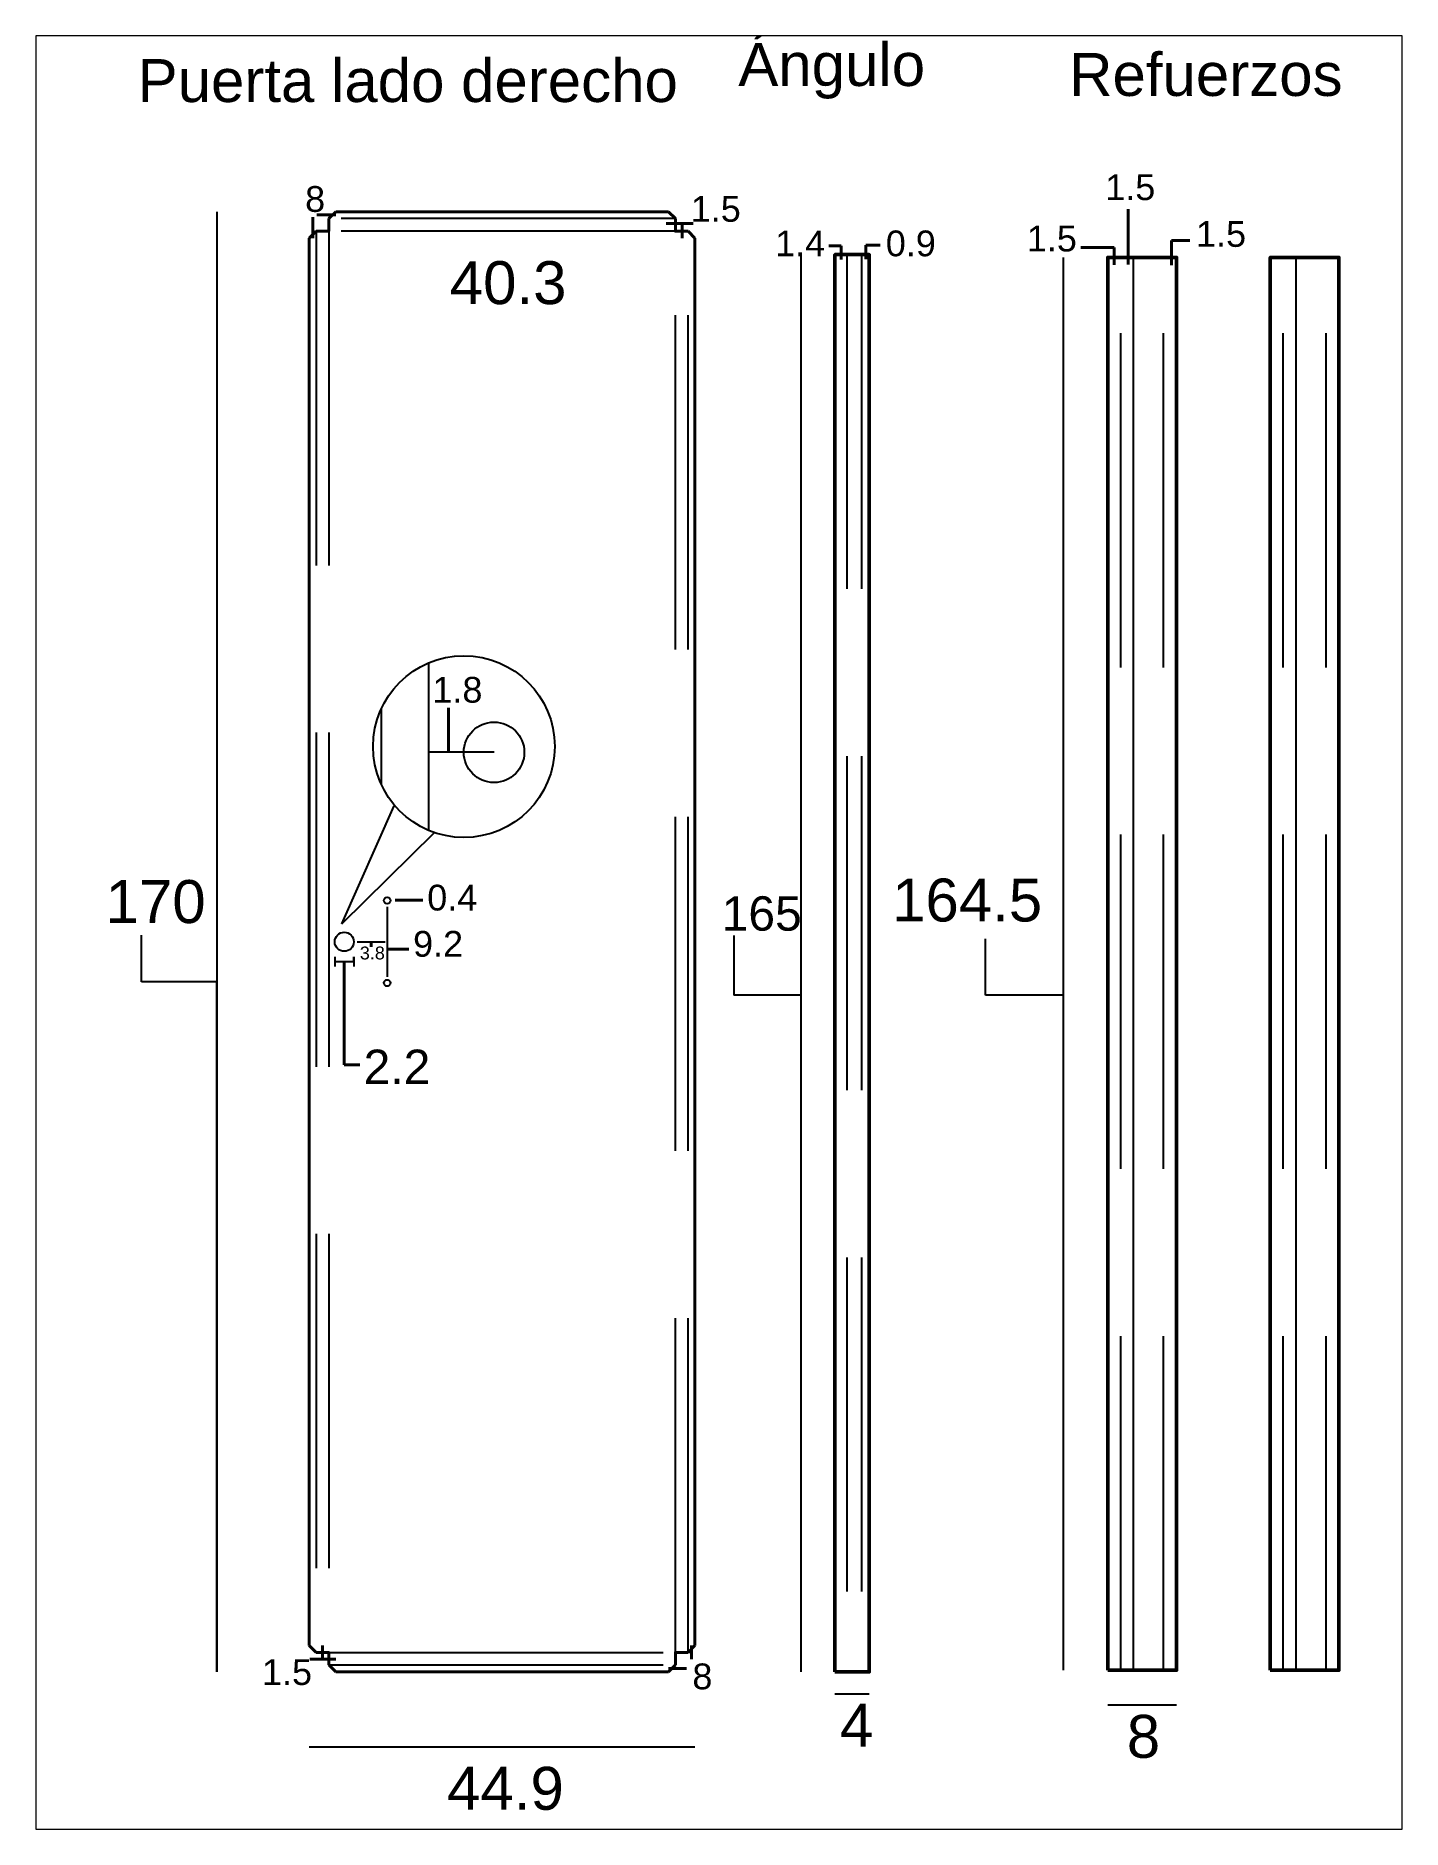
# Paper-space layout 'Layout1' of a CAD drawing. Header units: millimetres. Extents: x 0 to 203, y 0 to 267.
# The model-space entities are those that its viewports show. They can reach past a viewport. Long polylines and large blocks are cut down to what shows.
import ezdxf

# ---------------------------------------------------------------- set-up
doc = ezdxf.new("R2010")
doc.units = ezdxf.units.MM
doc.header["$LTSCALE"] = 0.5
doc.linetypes.add('CENTERX2', pattern=[101.6, 63.5, -12.7, 12.7, -12.7])
doc.linetypes.add('DASHED', pattern=[19.05, 12.7, -6.35])
doc.styles.get("Standard").update_dxf_attribs({"font": 'arial.ttf'})

msp = doc.modelspace()

# ---------------------------------------------------------------- linework, layer by layer
for p, q in [((107, 2070.5), (107, 370.5)), ((786.8, 2020.5), (786.8, 370.5)), ((866.5, 2020.5), (857.5, 2020.5)), ((1092.2, 2017.3), (1092.2, 372.3)), ((429.6, 1441.1), (353.6, 1441.1)), ((252.2, 1241.5), (313.1, 1378.8)), ((252.2, 1241.5), (360.1, 1347.9)), ((305.2, 1261.3), (305.2, 1179.8)), ((19, 1174), (19, 1228.1)), ((270.2, 1220.5), (302.7, 1220.5)), ((708.6, 1227.8), (708.6, 1158.5)), ((1001.9, 1158.5), (1001.9, 1223.8)), ((244.1, 1203), (244.1, 1191.6)), ((244.1, 1197.4), (266.3, 1197.4)), ((266.3, 1197.4), (266.3, 1203)), ((266.3, 1203), (266.3, 1191.6)), ((107, 1174), (19, 1174)), ((107, 370.5), (107, 1174)), ((786.8, 1158.5), (708.6, 1158.5)), ((1092.2, 1158.5), (1001.9, 1158.5)), ((826.5, 344.8), (866.5, 344.8)), ((1144.2, 332), (1224.2, 332)), ((214.5, 283.3), (663.5, 283.3))]:
    msp.add_line(p, q)
at = {"color": 150, "lineweight": 40}
for p, q in [((237.2, 2062.5), (245.2, 2070.5)), ((632.8, 2070.5), (640.8, 2062.5)), ((214.5, 2039.8), (222.5, 2047.8)), ((655.5, 2047.8), (663.5, 2039.8)), ((222.5, 393.2), (214.5, 401.2)), ((663.5, 401.2), (655.5, 393.2)), ((245.2, 370.5), (237.2, 378.5)), ((640.8, 378.5), (632.8, 370.5))]:
    msp.add_line(p, q, dxfattribs=at)
at = {"lineweight": 40}
for p, q in [((1167.7, 2009), (1167.7, 2073.5)), ((218.6, 2039.8), (218.6, 2064.2)), ((245.2, 2066.7), (223.3, 2066.7)), ((630.1, 2056.7), (661.4, 2056.7)), ((648.7, 2039.8), (648.7, 2056.7)), ((833.8, 2030.8), (819.5, 2030.8)), ((833.8, 2015), (833.8, 2030.8)), ((862.4, 2015.4), (862.4, 2031.6)), ((862.4, 2031.6), (879.1, 2031.6)), ((1151.4, 2029), (1112.7, 2029)), ((1151.4, 2008.7), (1151.4, 2029)), ((1218.2, 2008.2), (1218.2, 2036.9)), ((1218.2, 2036.9), (1239.7, 2036.9)), ((376.7, 1492.7), (376.7, 1441.1)), ((314.6, 1269), (346.8, 1269)), ((286.7, 1220.5), (286.7, 1214.5)), ((305.2, 1212), (330.4, 1212)), ((255.2, 1197.4), (255.2, 1077.2)), ((255.2, 1077.2), (273.4, 1077.2)), ((229.7, 401.2), (229.7, 385.2)), ((659.6, 401.2), (659.6, 385.1)), ((245.2, 385.2), (215.2, 385.2)), ((632.8, 374.3), (653.6, 374.3))]:
    msp.add_line(p, q, dxfattribs=at)
at = {"color": 3, "linetype": 'DASHED', "lineweight": 25}
for p, q in [((222.5, 2047.8), (222.5, 393.2)), ((640.8, 2062.5), (237.2, 2062.5)), ((640.8, 2047.8), (237.2, 2047.8)), ((237.2, 2047.8), (237.2, 393.2)), ((640.8, 393.2), (640.8, 2047.8)), ((655.5, 393.2), (655.5, 2047.8)), ((353.4, 1545.1), (353.4, 1350)), ((298.3, 1491.7), (298.3, 1403.6)), ((237.2, 393.2), (640.8, 393.2)), ((237.2, 378.5), (640.8, 378.5))]:
    msp.add_line(p, q, dxfattribs=at)
at = {"color": 3, "linetype": 'DASHED'}
for p, q in [((840.5, 2020.5), (840.5, 370.5)), ((857.5, 2020.5), (857.5, 370.5)), ((1159.2, 372.3), (1159.2, 2017.3)), ((1209.2, 372.3), (1209.2, 2017.3)), ((1348.3, 372.3), (1348.3, 2017.3)), ((1398.3, 372.3), (1398.3, 2017.3))]:
    msp.add_line(p, q, dxfattribs=at)
at = {"color": 6, "linetype": 'CENTERX2'}
for p, q in [((1174.2, 372.3), (1174.2, 2017.3)), ((1363.3, 372.3), (1363.3, 2017.3))]:
    msp.add_line(p, q, dxfattribs=at)
at = {"color": 150, "lineweight": 40}
for points in [[(632.8, 2070.5), (245.2, 2070.5)], [(222.5, 2047.8), (237.2, 2047.8), (237.2, 2062.5)], [(640.8, 2062.5), (640.8, 2047.8), (655.5, 2047.8)], [(214.5, 2039.8), (214.5, 401.2)], [(663.5, 401.2), (663.5, 2039.8)], [(237.2, 378.5), (237.2, 393.2), (222.5, 393.2)], [(655.5, 393.2), (640.8, 393.2), (640.8, 378.5)], [(245.2, 370.5), (632.8, 370.5)]]:
    msp.add_lwpolyline(points, dxfattribs=at)
at = {"color": 150, "lineweight": 50}
for points in [[(826.5, 370.5), (866.5, 370.5), (866.5, 2020.5), (826.5, 2020.5)], [(1144.2, 372.3), (1224.2, 372.3), (1224.2, 2017.3), (1144.2, 2017.3)], [(1333.3, 372.3), (1413.3, 372.3), (1413.3, 2017.3), (1333.3, 2017.3)]]:
    msp.add_lwpolyline(points, close=True, dxfattribs=at)
for centre, radius in [((394.5, 1447.7), 105.8), ((429.6, 1441.1), 35.2), ((305.2, 1268.5), 3.8), ((255.2, 1220.5), 11.1), ((305.2, 1172.5), 3.8)]:
    msp.add_circle(centre, radius)

# ---------------------------------------------------------------- texts
for s, width, heights, insert, char_height, attachment_point in [('Ángulo', 246.852, [0], (714, 2266.9), 50, 1), ('Refuerzos', 901.385, [0], (1099.2, 2255.3), 50, 1), ('Puerta lado derecho', 815.361, [0], (14.6, 2248.2), 50, 1), ('1.5', 98.519, [0], (1141.2, 2114), 30, 1), ('8', 9.683, [2.55], (209.6, 2100.3), 30, 1), ('1.5', 24.504, [0], (658.6, 2088.8), 30, 1), ('1.4', 13.204, [0], (756.9, 2048.6), 30, 1), ('0.9', 25.154, [0], (885.7, 2048.6), 30, 1), ('1.5', 98.519, [0], (1049.9, 2054.2), 30, 1), ('1.5', 98.519, [0], (1246.9, 2059.6), 30, 1), ('40.3', 249.854, [0], (378, 2012.9), 50, 1), ('1.8', 23.876, [0], (357.8, 1528.9), 30, 1), ('164.5', 294.786, [0], (1067.8, 1294.1), 50, 3), ('170', 178.639, [0], (-22.7, 1292.3), 50, 1), ('0.4', 174.717, [0], (351.8, 1286.9), 30, 1), ('165', 81.434, [0], (694.6, 1273.4), 40, 1), ('9.2', 38.543, [0], (335.3, 1233.1), 30, 1), ('3.8', 15.443, [0], (273.3, 1214.9), 15, 1), ('2.2', 99.88, [0], (277.7, 1094.9), 40, 1), ('1.5', 24.504, [0], (159.4, 385.2), 30, 1), ('8', 9.683, [2.55], (660.5, 380.2), 30, 1), ('4', 21.242, [0], (832.3, 333.4), 50, 1), ('8', 129.702, [0], (1166.3, 320.4), 50, 1), ('44.9', 235.783, [0], (374.9, 259.9), 50, 1)]:
    msp.add_mtext_dynamic_manual_height_columns(s, width=width, gutter_width=12.5, heights=heights, dxfattribs=dict(insert=insert, char_height=char_height, attachment_point=attachment_point))

psp = doc.layouts.get("Layout1")

# ---------------------------------------------------------------- viewports
at = {"layer": '0'}
psp.add_viewport(center=(101.6, 133.35), size=(203.2, 266.7), view_center_point=(691.49, 1231.29), view_height=2087.863, dxfattribs=at)

doc.saveas('drawing.dxf')
